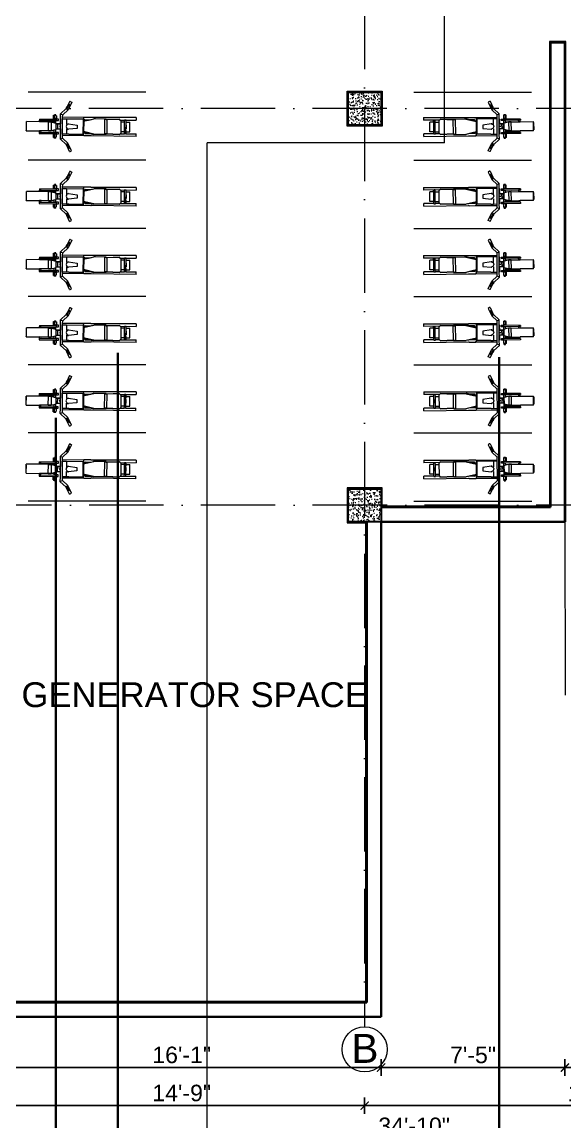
# Model space of a CAD drawing. Header units: inches. Extents: x 10755 to 33653, y -10992 to 10708.
# Drawn here: x 12118 to 12381, y 5936 to 6469 of the extents above; entities that cross this region are included whole.
import ezdxf

# ---------------------------------------------------------------- set-up
doc = ezdxf.new("R2010")
doc.units = ezdxf.units.IN
doc.header["$MEASUREMENT"] = 0
doc.linetypes.add('ACAD_ISO10W100', pattern=[18, 12, -3, 0, -3])
for name, color, linetype, lineweight in [('centerline', 9, 'ACAD_ISO10W100', 5), ('col', 1, 'Continuous', 30), ('dim', 6, 'Continuous', 13), ('dimension center - 8', 134, 'Continuous', 13), ('dimension element- 8', 5, 'Continuous', 13), ('dimension overall - 8', 185, 'Continuous', 13), ('DIMINSION', 5, 'Continuous', 15), ('hatch', 33, 'Continuous', 5), ('hatch- rcc', 252, 'Continuous', 5), ('hatch1', 9, 'Continuous', 5), ('PLASTER', 50, 'Continuous', 9), ('Section line-1-8', 172, 'Continuous', 35), ('SECTION LINE1', 6, 'Continuous', 18), ('title text 1', 113, 'Continuous', 25), ('VEHICLES', 34, 'Continuous', 5), ('wall', 1, 'Continuous', 35)]:
    doc.layers.add(name, color=color, linetype=linetype, lineweight=lineweight)
doc.layers.add('T-TEXT', color=230, linetype='Continuous')
doc.layers.get('DIMINSION').off()
doc.styles.add('Prajwal', font='stylu.ttf', dxfattribs={"height": 9})
doc.styles.get("Standard").update_dxf_attribs({"font": 'arial.ttf'})
doc.styles.add('suren', font='times.ttf', dxfattribs={"height": 4})
doc.dimstyles.new('S8', dxfattribs={"dimscale": 8, "dimtxt": 1, "dimasz": 0.5, "dimexe": 0.5, "dimexo": 0.5, "dimgap": 0.25, "dimtad": 1, "dimzin": 3, "dimdsep": 46, "dimlunit": 4, "dimtxsty": 'Standard', "dimblk": 'ARCHTICK', "dimcen": 0, "dimclrd": 256, "dimclre": 256, "dimclrt": 6, "dimadec": 0, "dimazin": 0, "dimtfac": 0.5, "dimtix": 1, "dimtmove": 1, "dimatfit": 3, "dimfxl": 0.5, "dimfxlon": 1, "dimfrac": 1, "dimtolj": 1, "dimtzin": 0, "dimarcsym": 1})

# ---------------------------------------------------------------- blocks, each defined once
blk = doc.blocks.new('ETERWEWE')
at = {"layer": 'hatch- rcc', "linetype": 'Continuous', "ltscale": 30}
h = blk.add_hatch(dxfattribs=at)
h.set_pattern_fill('AR-CONC', color=256, scale=0.5, style=0)
h.set_pattern_definition([(50, (0, 0), (3.586300913, -0.313760675), [0.375, -4.125]), (355, (0, 0), (-0.69375667, 3.76096067), [0.3, -3.3]), (100.4514445, (0.299, -0.026), (2.89254423, 3.447199955), [0.31870096, -3.50571056]), (46.1842, (0, 1), (5.33620665, -0.8275964), [0.5625, -6.1875]), (96.6356355, (0.4447, 0.931), (4.67330973, 4.870593), [0.47805171, -5.2585688]), (351.184164, (0, 1), (4.67330973, 4.870593), [0.45, -4.95]), (21, (0.5, 0.75), (2.98453526, -2.013094453), [0.375, -4.125]), (326, (0.5, 0.75), (1.21657666, 3.625750225), [0.3, -3.3]), (71.4514447, (0.7487, 0.5822), (4.20111188, 1.612655764), [0.31870095, -3.50571056]), (37.5, (0, 0), (0.060799277, 1.664469269), [0, -3.26, 0, -3.35, 0, -3.3125]), (7.5, (0, 0), (1.315347687, 1.97205856), [0, -1.91, 0, -3.185, 0, -1.2625]), (327.5, (-1.115, 0), (2.669112181, -0.112774359), [0, -1.25, 0, -3.9, 0, -5.175]), (317.5, (-1.615, 0), (2.915930847, 0.50052491), [0, -1.625, 0, -2.59, 0, -3.675])])
h.paths.add_polyline_path([(159423.23, -3794.58), (159439.23, -3794.58), (159439.23, -3778.58), (159423.23, -3778.58)])
at = {"layer": 'col', "linetype": 'Continuous', "ltscale": 30}
blk.add_lwpolyline([(159423.23, -3794.58), (159423.23, -3778.58), (159439.23, -3778.58), (159439.23, -3794.58), (159423.23, -3794.58)], dxfattribs=at)
blk = doc.blocks.new('wewerrr')
at = {"layer": 'DIMINSION', "linetype": 'Continuous'}
for p in [(17063.62, -757.81), (17063.62, -757.81), (17063.62, -949.81), (17063.62, -949.81)]:
    blk.add_blockref('ETERWEWE', p, dxfattribs=at)
blk = doc.blocks.new('EWEWRTT')
at = {"layer": 'centerline', "ltscale": 3}
for p, q in [((176494.85, -3623.75), (176494.85, -4988.85)), ((176830.26, -4544.4), (176184.91, -4544.4)), ((176830.31, -4736.4), (176184.95, -4736.4))]:
    blk.add_line(p, q, dxfattribs=at)
at = {"layer": 'centerline', "linetype": 'Continuous'}
blk.add_circle((176494.85, -4999.76), 10.91, dxfattribs=at)
at = {"layer": 'T-TEXT', "ltscale": 100, "insert": (176488.49, -4992.32), "char_height": 14, "width": 12.944, "attachment_point": 1, "style": 'suren'}
blk.add_mtext('{\\fArial|b0|i0|c0|p34;B}', dxfattribs=at)
blk = doc.blocks.new('WEQQWQW')
at = {"layer": 'SECTION LINE1', "linetype": 'Continuous', "ltscale": 30}
for p, q in [((177367.99, -4560.95), (177367.99, -3517.55)), ((177253.09, -5101.89), (177253.09, -4560.95)), ((177367.99, -4560.95), (177253.09, -4560.95))]:
    blk.add_line(p, q, dxfattribs=at)
blk = doc.blocks.new('FADFEEEE')
at = {"layer": 'VEHICLES', "extrusion": (0.001007, -0.000112319, 0.999999)}
for p, q in [((6567, 715.7, -0.07), (6541.55, 703.14, -0.05)), ((6567, 715.7, -0.07), (6567.76, 714.14, -0.07)), ((6550.66, 706.2, -0.06), (6557.97, 710.06, -0.06)), ((6557.97, 710.06, -0.06), (6550.98, 706.29, -0.06)), ((6558.69, 709.83, -0.06), (6557.97, 710.06, -0.06)), ((6558.69, 709.83, -0.06), (6567.76, 714.14, -0.07)), ((6559.24, 709.65, -0.06), (6558.69, 709.83, -0.06)), ((6559.24, 709.65, -0.06), (6559.61, 708.88, -0.06)), ((6561.69, 709.89, -0.07), (6559.61, 708.88, -0.06)), ((6559.61, 708.88, -0.06), (6562.27, 703.39, -0.07)), ((6561.16, 710.97, -0.07), (6561.71, 711.24, -0.07)), ((6561.48, 711.12, -0.07), (6561.16, 710.97, -0.07)), ((6561.69, 709.89, -0.07), (6561.16, 710.97, -0.07)), ((6562.03, 711.39, -0.07), (6561.48, 711.12, -0.07)), ((6564.34, 704.39, -0.07), (6561.69, 709.89, -0.07)), ((6561.71, 711.24, -0.07), (6562.03, 711.39, -0.07)), ((6562.55, 710.31, -0.07), (6562.03, 711.39, -0.07)), ((6562.93, 709.59, -0.07), (6562.22, 711.05, -0.07)), ((6562.55, 710.31, -0.07), (6564.76, 711.38, -0.07)), ((6565.2, 704.81, -0.07), (6562.55, 710.31, -0.07)), ((6563.41, 708.61, -0.07), (6564.4, 706.54, -0.07)), ((6567.43, 705.89, -0.07), (6564.76, 711.38, -0.07)), ((6541.33, 703.11, -0.05), (6537.42, 701.22, -0.04)), ((6538.82, 700.28, -0.04), (6541.64, 701.65, -0.05)), ((6538.84, 699.42, -0.04), (6541.64, 701.65, -0.05)), ((6544.35, 703.5, -0.05), (6538.99, 699.21, -0.04)), ((6541.54, 703.13, -0.05), (6541.33, 703.11, -0.05)), ((6541.69, 703.15, -0.05), (6541.54, 703.13, -0.05)), ((6541.55, 703.14, -0.05), (6541.54, 703.13, -0.05)), ((6541.64, 701.65, -0.05), (6542.19, 702.09, -0.05)), ((6542.19, 702.09, -0.05), (6543.36, 703.03, -0.05)), ((6544.35, 703.5, -0.05), (6543.36, 703.03, -0.05)), ((6549.52, 706.01, -0.05), (6544.35, 703.5, -0.05)), ((6572.2, 704.97, -0.08), (6546.57, 692.77, -0.05)), ((6550.52, 706.5, -0.06), (6549.52, 706.01, -0.05)), ((6549.52, 706.01, -0.05), (6553.76, 697.25, -0.06)), ((6550.98, 706.29, -0.06), (6550.2, 705.92, -0.06)), ((6550.52, 706.5, -0.06), (6550.66, 706.2, -0.06)), ((6550.66, 706.2, -0.06), (6550.67, 706.18, -0.06)), ((6550.98, 706.29, -0.06), (6554.89, 698.22, -0.06)), ((6562.18, 701.38, -0.07), (6562.44, 702.08, -0.07)), ((6564.34, 704.39, -0.07), (6562.27, 703.39, -0.07)), ((6562.27, 703.39, -0.07), (6562.64, 702.62, -0.07)), ((6562.44, 702.08, -0.07), (6564.87, 703.28, -0.07)), ((6562.44, 702.08, -0.07), (6562.64, 702.62, -0.07)), ((6564.87, 703.28, -0.07), (6564.34, 704.39, -0.07)), ((6564.92, 703.19, -0.07), (6564.87, 703.28, -0.07)), ((6565.59, 704.1, -0.07), (6564.88, 705.56, -0.07)), ((6565.24, 703.34, -0.07), (6564.92, 703.19, -0.07)), ((6565.2, 704.81, -0.07), (6567.43, 705.89, -0.07)), ((6565.73, 703.7, -0.07), (6565.2, 704.81, -0.07)), ((6565.78, 703.6, -0.07), (6565.24, 703.34, -0.07)), ((6565.73, 703.7, -0.07), (6571.45, 706.53, -0.08)), ((6565.78, 703.6, -0.07), (6565.73, 703.7, -0.07)), ((6572.2, 704.97, -0.08), (6571.45, 706.53, -0.08)), ((6519.99, 694.41, -0.03), (6520.53, 694.68, -0.03)), ((6520.31, 694.56, -0.03), (6519.99, 694.41, -0.03)), ((6520.85, 694.83, -0.03), (6520.31, 694.56, -0.03)), ((6520.53, 694.68, -0.03), (6520.85, 694.83, -0.03)), ((6521.06, 694.39, -0.03), (6520.85, 694.83, -0.03)), ((6524.54, 693.91, -0.03), (6523.16, 696.75, -0.03)), ((6523.16, 696.75, -0.03), (6523.53, 696.67, -0.03)), ((6523.53, 696.67, -0.03), (6524.63, 696.72, -0.03)), ((6525.33, 695.28, -0.03), (6524.63, 696.72, -0.03)), ((6537.42, 701.14, -0.04), (6525.33, 695.28, -0.03)), ((6525.72, 694.47, -0.03), (6525.33, 695.28, -0.03)), ((6525.72, 694.47, -0.03), (6527.91, 695.54, -0.03)), ((6527.91, 695.54, -0.03), (6537.29, 700.08, -0.04)), ((6527.91, 695.54, -0.03), (6529.43, 692.4, -0.04)), ((6530.46, 693.32, -0.04), (6535.64, 694.92, -0.04)), ((6535.64, 694.92, -0.04), (6536.6, 693, -0.04)), ((6537.29, 700.08, -0.04), (6537.41, 700.14, -0.04)), ((6537.29, 700.08, -0.04), (6541.54, 691.33, -0.05)), ((6537.42, 701.14, -0.04), (6537.41, 700.14, -0.04)), ((6537.69, 700.28, -0.04), (6537.41, 700.14, -0.04)), ((6537.42, 701.22, -0.04), (6537.42, 701.14, -0.04)), ((6537.69, 700.28, -0.04), (6538.32, 699, -0.04)), ((6538.32, 699, -0.04), (6538.84, 699.42, -0.04)), ((6538.32, 699, -0.04), (6538.36, 698.91, -0.04)), ((6538.99, 699.21, -0.04), (6538.36, 698.91, -0.04)), ((6538.36, 698.91, -0.04), (6541.27, 692.9, -0.05)), ((6538.81, 699.49, -0.04), (6538.82, 700.28, -0.04)), ((6538.84, 699.42, -0.04), (6538.81, 699.49, -0.04)), ((6538.82, 700.28, -0.04), (6538.82, 700.59, -0.04)), ((6548.59, 694.74, -0.06), (6541.9, 693.2, -0.05)), ((6548.59, 694.74, -0.06), (6547.61, 694.27, -0.05)), ((6553.76, 697.25, -0.06), (6548.59, 694.74, -0.06)), ((6554.76, 697.74, -0.06), (6553.76, 697.25, -0.06)), ((6554.89, 698.22, -0.06), (6554.11, 697.85, -0.06)), ((6554.61, 698.05, -0.06), (6554.62, 698.03, -0.06)), ((6554.62, 698.03, -0.06), (6562.18, 701.38, -0.07)), ((6554.62, 698.03, -0.06), (6554.76, 697.74, -0.06)), ((6562.18, 701.38, -0.07), (6554.89, 698.22, -0.06)), ((6512.65, 687.73, -0.02), (6521.16, 692, -0.03)), ((6512.65, 687.73, -0.02), (6512.94, 687.14, -0.02)), ((6513.09, 687.21, -0.02), (6513.96, 687.62, -0.02)), ((6513.96, 687.62, -0.02), (6521.56, 691.17, -0.03)), ((6514.37, 686.75, -0.02), (6513.96, 687.62, -0.02)), ((6521.92, 690.41, -0.03), (6514.37, 686.75, -0.02)), ((6518.56, 688.77, -0.03), (6520.1, 689.52, -0.03)), ((6521.05, 683.63, -0.03), (6518.56, 688.77, -0.03)), ((6519.56, 693.94, -0.03), (6520.09, 694.2, -0.03)), ((6520.53, 691.95, -0.03), (6519.56, 693.94, -0.03)), ((6520.09, 694.2, -0.03), (6519.99, 694.41, -0.03)), ((6520.09, 694.2, -0.03), (6520.16, 694.23, -0.03)), ((6520.1, 689.52, -0.03), (6522.18, 689.88, -0.03)), ((6520.1, 689.52, -0.03), (6522.59, 684.38, -0.03)), ((6520.16, 694.23, -0.03), (6521.06, 694.39, -0.03)), ((6520.16, 694.23, -0.03), (6521.13, 692.24, -0.03)), ((6520.53, 691.95, -0.03), (6521.06, 692.2, -0.03)), ((6521.06, 694.39, -0.03), (6521.35, 694.44, -0.03)), ((6521.06, 692.2, -0.03), (6521.13, 692.24, -0.03)), ((6521.16, 692, -0.03), (6521.06, 692.2, -0.03)), ((6521.13, 692.24, -0.03), (6521.81, 692.85, -0.03)), ((6521.16, 692, -0.03), (6522.01, 692.43, -0.03)), ((6521.35, 694.44, -0.03), (6522.03, 693.04, -0.03)), ((6521.56, 691.17, -0.03), (6522.42, 691.58, -0.03)), ((6521.92, 690.41, -0.03), (6521.56, 691.17, -0.03)), ((6521.81, 692.85, -0.03), (6522.03, 693.04, -0.03)), ((6522.01, 692.43, -0.03), (6521.81, 692.85, -0.03)), ((6522.18, 689.88, -0.03), (6521.92, 690.41, -0.03)), ((6522.01, 692.43, -0.03), (6522.22, 692.53, -0.03)), ((6522.18, 689.88, -0.03), (6523.16, 690.05, -0.03)), ((6523.47, 693.14, -0.03), (6522.22, 692.53, -0.03)), ((6522.22, 692.53, -0.03), (6522.64, 691.68, -0.03)), ((6522.42, 691.58, -0.03), (6522.64, 691.68, -0.03)), ((6523.16, 690.05, -0.03), (6522.42, 691.58, -0.03)), ((6522.64, 691.68, -0.03), (6523.89, 692.29, -0.03)), ((6523.16, 690.05, -0.03), (6523.17, 690.05, -0.03)), ((6523.17, 690.05, -0.03), (6524.92, 686.46, -0.03)), ((6523.89, 692.29, -0.03), (6523.47, 693.14, -0.03)), ((6525.91, 690.97, -0.03), (6523.53, 689.79, -0.03)), ((6523.53, 689.79, -0.03), (6524.41, 690.21, -0.03)), ((6524.92, 686.92, -0.03), (6523.53, 689.79, -0.03)), ((6524.41, 690.21, -0.03), (6525.97, 690.97, -0.03)), ((6525.8, 687.33, -0.03), (6524.41, 690.21, -0.03)), ((6524.54, 693.91, -0.03), (6524.5, 693.88, -0.03)), ((6524.5, 693.88, -0.03), (6525.91, 690.97, -0.03)), ((6525.96, 690.99, -0.03), (6524.54, 693.91, -0.03)), ((6529.96, 685.72, -0.04), (6525.72, 694.47, -0.03)), ((6525.8, 687.33, -0.03), (6527.31, 688.07, -0.03)), ((6525.91, 690.97, -0.03), (6525.91, 690.97, -0.03)), ((6525.97, 690.97, -0.03), (6525.96, 690.99, -0.03)), ((6526.51, 689.84, -0.03), (6525.97, 690.97, -0.03)), ((6526.51, 689.84, -0.03), (6526.08, 689.63, -0.03)), ((6526.08, 689.63, -0.03), (6526.37, 689.03, -0.03)), ((6526.37, 689.03, -0.03), (6526.81, 689.23, -0.03)), ((6526.81, 689.23, -0.03), (6526.51, 689.84, -0.03)), ((6527.36, 688.09, -0.03), (6526.81, 689.23, -0.03)), ((6527.31, 688.07, -0.03), (6527.36, 688.09, -0.03)), ((6527.31, 688.07, -0.03), (6528.74, 685.12, -0.04)), ((6528.79, 685.15, -0.04), (6527.36, 688.09, -0.03)), ((6530.46, 693.32, -0.04), (6529.67, 692.38, -0.04)), ((6529.67, 692.38, -0.04), (6529.8, 691.06, -0.04)), ((6529.8, 691.06, -0.04), (6530.78, 690.15, -0.04)), ((6530, 693.04, -0.04), (6530.46, 693.32, -0.04)), ((6542.44, 690.77, -0.05), (6530.35, 684.91, -0.04)), ((6530.69, 689.79, -0.04), (6532.15, 686.78, -0.04)), ((6530.78, 690.15, -0.04), (6532.03, 690.16, -0.04)), ((6531.51, 689.84, -0.04), (6532.03, 690.16, -0.04)), ((6536.6, 693, -0.04), (6532.03, 690.16, -0.04)), ((6533.56, 687.46, -0.04), (6541.54, 691.33, -0.05)), ((6541.9, 693.2, -0.05), (6541.27, 692.9, -0.05)), ((6541.27, 692.9, -0.05), (6541.32, 692.8, -0.05)), ((6541.32, 692.8, -0.05), (6541.97, 692.96, -0.05)), ((6541.32, 692.8, -0.05), (6541.94, 691.52, -0.05)), ((6541.54, 691.33, -0.05), (6541.66, 691.38, -0.05)), ((6541.94, 691.52, -0.05), (6541.66, 691.38, -0.05)), ((6542.44, 690.77, -0.05), (6541.66, 691.38, -0.05)), ((6541.97, 692.96, -0.05), (6542.91, 693.17, -0.05)), ((6541.97, 692.96, -0.05), (6542.01, 692.89, -0.05)), ((6542.01, 692.89, -0.05), (6542.14, 692.78, -0.05)), ((6542.92, 693.16, -0.05), (6542.14, 692.78, -0.05)), ((6542.14, 692.78, -0.05), (6542.64, 692.4, -0.05)), ((6542.51, 690.73, -0.05), (6542.44, 690.77, -0.05)), ((6546.42, 692.62, -0.05), (6542.51, 690.73, -0.05)), ((6542.64, 692.4, -0.05), (6545.46, 693.77, -0.05)), ((6542.64, 692.4, -0.05), (6542.88, 692.21, -0.05)), ((6542.91, 693.17, -0.05), (6545.46, 693.77, -0.05)), ((6542.91, 693.17, -0.05), (6542.92, 693.16, -0.05)), ((6545.46, 693.77, -0.05), (6546.15, 693.93, -0.05)), ((6546.15, 693.93, -0.05), (6547.61, 694.27, -0.05)), ((6546.56, 692.77, -0.05), (6546.42, 692.62, -0.05)), ((6546.67, 692.88, -0.05), (6546.56, 692.77, -0.05)), ((6546.57, 692.77, -0.05), (6546.56, 692.77, -0.05)), ((6513.51, 686.33, -0.02), (6506.02, 682.7, -0.01)), ((6506.27, 682.19, -0.01), (6506.02, 682.7, -0.01)), ((6506.14, 682.12, -0.01), (6506.27, 682.19, -0.01)), ((6506.14, 682.12, -0.01), (6508.13, 678, -0.02)), ((6508.27, 678.07, -0.02), (6506.27, 682.19, -0.01)), ((6508.52, 677.55, -0.02), (6516, 681.18, -0.02)), ((6512.94, 687.14, -0.02), (6513.09, 687.21, -0.02)), ((6513.09, 687.21, -0.02), (6513.63, 687.48, -0.02)), ((6513.51, 686.33, -0.02), (6513.09, 687.21, -0.02)), ((6514.37, 686.75, -0.02), (6513.51, 686.33, -0.02)), ((6516.86, 681.59, -0.02), (6516, 681.18, -0.02)), ((6516.46, 680.22, -0.02), (6516, 681.18, -0.02)), ((6516.46, 680.22, -0.02), (6517.31, 680.65, -0.03)), ((6516.61, 679.56, -0.02), (6525.22, 683.59, -0.03)), ((6524.41, 685.25, -0.03), (6516.86, 681.59, -0.02)), ((6517.31, 680.65, -0.03), (6516.86, 681.59, -0.02)), ((6517.31, 680.65, -0.03), (6524.82, 684.41, -0.03)), ((6521.05, 683.63, -0.03), (6522.59, 684.38, -0.03)), ((6522.59, 684.38, -0.03), (6524.16, 685.78, -0.03)), ((6524.16, 685.78, -0.03), (6524.9, 686.45, -0.03)), ((6524.41, 685.25, -0.03), (6524.16, 685.78, -0.03)), ((6524.82, 684.41, -0.03), (6524.41, 685.25, -0.03)), ((6524.72, 683.3, -0.03), (6525.24, 683.55, -0.03)), ((6525.69, 681.3, -0.03), (6524.72, 683.3, -0.03)), ((6524.82, 684.41, -0.03), (6525.68, 684.84, -0.03)), ((6524.9, 686.45, -0.03), (6524.92, 686.46, -0.03)), ((6525.68, 684.84, -0.03), (6524.9, 686.45, -0.03)), ((6524.92, 686.92, -0.03), (6525.8, 687.33, -0.03)), ((6525.22, 683.59, -0.03), (6526.08, 684, -0.03)), ((6525.24, 683.55, -0.03), (6525.22, 683.59, -0.03)), ((6525.24, 683.55, -0.03), (6525.32, 683.59, -0.03)), ((6525.32, 683.59, -0.03), (6526.21, 683.74, -0.03)), ((6525.32, 683.59, -0.03), (6526.29, 681.59, -0.03)), ((6525.68, 684.84, -0.03), (6525.9, 684.95, -0.03)), ((6525.69, 681.3, -0.03), (6526.2, 681.55, -0.03)), ((6527.15, 685.56, -0.03), (6525.9, 684.95, -0.03)), ((6525.9, 684.95, -0.03), (6526.31, 684.1, -0.03)), ((6526.08, 684, -0.03), (6526.31, 684.1, -0.03)), ((6526.21, 683.74, -0.03), (6526.08, 684, -0.03)), ((6526.2, 681.55, -0.03), (6526.29, 681.59, -0.03)), ((6526.41, 681.13, -0.03), (6526.2, 681.55, -0.03)), ((6526.21, 683.74, -0.03), (6526.51, 683.8, -0.03)), ((6526.29, 681.59, -0.03), (6526.96, 682.19, -0.03)), ((6526.31, 684.1, -0.03), (6527.56, 684.71, -0.04)), ((6526.73, 681.28, -0.03), (6526.41, 681.13, -0.03)), ((6526.51, 683.8, -0.03), (6527.19, 682.4, -0.03)), ((6527.27, 681.54, -0.04), (6526.73, 681.28, -0.03)), ((6526.96, 682.19, -0.03), (6527.19, 682.4, -0.03)), ((6527.27, 681.54, -0.04), (6526.96, 682.19, -0.03)), ((6527.56, 684.71, -0.04), (6527.15, 685.56, -0.03)), ((6528.74, 685.12, -0.04), (6528.79, 685.15, -0.04)), ((6530.17, 682.3, -0.04), (6528.79, 685.15, -0.04)), ((6532.15, 686.78, -0.04), (6529.96, 685.72, -0.04)), ((6530.35, 684.91, -0.04), (6529.96, 685.72, -0.04)), ((6530.17, 682.3, -0.04), (6530.33, 682.64, -0.04)), ((6534.86, 680.89, -0.04), (6530.17, 682.3, -0.04)), ((6530.33, 682.64, -0.04), (6531.05, 683.47, -0.04)), ((6531.05, 683.47, -0.04), (6530.35, 684.91, -0.04)), ((6535.49, 682.14, -0.04), (6531.05, 683.47, -0.04)), ((6533.56, 687.46, -0.04), (6532.15, 686.78, -0.04)), ((6534.83, 681.1, -0.04), (6534.92, 681.06, -0.04)), ((6534.83, 681.1, -0.04), (6534.9, 681.01, -0.04)), ((6534.86, 680.89, -0.04), (6534.9, 681.01, -0.04)), ((6535.18, 680.64, -0.04), (6534.86, 680.89, -0.04)), ((6534.9, 681.01, -0.04), (6535.18, 680.64, -0.04)), ((6534.92, 681.06, -0.04), (6534.98, 681.24, -0.04)), ((6534.92, 681.06, -0.04), (6538.01, 679.64, -0.05)), ((6534.98, 681.24, -0.04), (6535.49, 682.14, -0.04)), ((6535.18, 680.64, -0.04), (6535.31, 680.47, -0.04)), ((6535.26, 681.46, -0.04), (6536.32, 680.42, -0.04)), ((6539.7, 678.86, -0.05), (6535.49, 682.14, -0.04)), ((6508.27, 678.07, -0.02), (6508.13, 678, -0.02)), ((6508.52, 677.55, -0.02), (6508.27, 678.07, -0.02)), ((6516.33, 680.15, -0.02), (6516.46, 680.22, -0.02)), ((6516.33, 680.15, -0.02), (6516.61, 679.56, -0.02)), ((6535.31, 680.47, -0.04), (6535.53, 680.37, -0.04)), ((6535.53, 680.37, -0.04), (6537.22, 679.6, -0.05)), ((6538.85, 677.79, -0.05), (6535.53, 680.37, -0.04)), ((6538.01, 679.64, -0.05), (6537.22, 679.6, -0.05)), ((6538.85, 677.79, -0.05), (6539.09, 678.05, -0.05)), ((6539.09, 678.05, -0.05), (6539.7, 678.86, -0.05))]:
    blk.add_line(p, q, dxfattribs=at)
at = {"layer": 'VEHICLES', "extrusion": (0.000699177, 0.000510352, 1)}
for p, q in [((6524.84, 701.92, -0.03), (6524.89, 702.16, -0.03)), ((6524.9, 701.72, -0.03), (6524.84, 701.92, -0.03)), ((6524.86, 706.36, -0.04), (6525.21, 706.4, -0.04)), ((6524.86, 706.36, -0.04), (6524.89, 702.16, -0.03)), ((6524.89, 702.16, -0.03), (6525.31, 703.98, -0.03)), ((6525.01, 701.28, -0.03), (6524.9, 701.72, -0.03)), ((6524.9, 701.72, -0.03), (6524.9, 701.31, -0.03)), ((6525.07, 701.26, -0.03), (6525.82, 704.58, -0.04)), ((6525.21, 706.4, -0.04), (6526.23, 706.39, -0.04)), ((6525.82, 704.58, -0.04), (6525.31, 703.98, -0.03)), ((6525.59, 701.29, -0.03), (6525.41, 702.76, -0.03)), ((6526.23, 706.39, -0.04), (6526.27, 701.05, -0.03)), ((6524.9, 701.31, -0.03), (6523.16, 696.73, -0.03)), ((6526.27, 701.05, -0.03), (6524.63, 696.72, -0.03)), ((6524.9, 701.31, -0.03), (6525.01, 701.28, -0.03)), ((6525.04, 701.16, -0.03), (6525.01, 701.28, -0.03)), ((6525.04, 701.16, -0.03), (6525.07, 701.26, -0.03)), ((6525.07, 701.26, -0.03), (6525.24, 701.2, -0.03)), ((6525.24, 701.2, -0.03), (6526.27, 701.05, -0.03))]:
    blk.add_line(p, q, dxfattribs=at)
blk = doc.blocks.new('_ArchTick')
at = {"color": 0, "const_width": 0.15}
blk.add_lwpolyline([(-0.5, -0.5), (0.5, 0.5)], dxfattribs=at)
blk = doc.blocks.new('*D737')
at = {"layer": 'Defpoints', "color": 0, "transparency": 16777216}
for p in [(12099.09, 5987.15), (12292.09, 5987.15), (12292.09, 5962.63)]:
    blk.add_point(p, dxfattribs=at)
at = {"layer": 'dimension element- 8', "lineweight": -2, "transparency": 16777216}
for p, q in [((12099.09, 5966.63), (12099.09, 5958.63)), ((12292.09, 5966.63), (12292.09, 5958.63)), ((12099.09, 5962.63), (12292.09, 5962.63))]:
    blk.add_line(p, q, dxfattribs=at)
at = {"layer": 'dimension element- 8', "lineweight": -2, "transparency": 16777216, "xscale": 4, "yscale": 4, "zscale": 4, "rotation": 180}
blk.add_blockref('_ArchTick', (12099.09, 5962.63), dxfattribs=at)
at = {"layer": 'dimension element- 8', "lineweight": -2, "transparency": 16777216, "xscale": 4, "yscale": 4, "zscale": 4}
blk.add_blockref('_ArchTick', (12292.09, 5962.63), dxfattribs=at)
at = {"layer": 'dimension element- 8', "color": 6, "transparency": 16777216, "insert": (12195.59, 5968.71), "char_height": 8, "attachment_point": 5}
blk.add_mtext('\\A1;16\'-1"', dxfattribs=at)
blk = doc.blocks.new('*D742')
at = {"layer": 'Defpoints', "color": 0, "transparency": 16777216}
for p in [(12107.09, 5980.56), (12284.09, 5980.56), (12284.09, 5944.19)]:
    blk.add_point(p, dxfattribs=at)
at = {"layer": 'dimension center - 8', "lineweight": -2, "transparency": 16777216}
for p, q in [((12107.09, 5948.19), (12107.09, 5940.19)), ((12284.09, 5948.19), (12284.09, 5940.19)), ((12107.09, 5944.19), (12284.09, 5944.19))]:
    blk.add_line(p, q, dxfattribs=at)
at = {"layer": 'dimension center - 8', "lineweight": -2, "transparency": 16777216, "xscale": 4, "yscale": 4, "zscale": 4, "rotation": 180}
blk.add_blockref('_ArchTick', (12107.09, 5944.19), dxfattribs=at)
at = {"layer": 'dimension center - 8', "lineweight": -2, "transparency": 16777216, "xscale": 4, "yscale": 4, "zscale": 4}
blk.add_blockref('_ArchTick', (12284.09, 5944.19), dxfattribs=at)
at = {"layer": 'dimension center - 8', "color": 6, "transparency": 16777216, "insert": (12195.59, 5950.28), "char_height": 8, "attachment_point": 5}
blk.add_mtext('\\A1;14\'-9"', dxfattribs=at)
blk = doc.blocks.new('*D743')
at = {"layer": 'Defpoints', "color": 0, "transparency": 16777216}
for p in [(12509.04, 6049.63), (12284.09, 5980.56), (12509.04, 5944.19)]:
    blk.add_point(p, dxfattribs=at)
at = {"layer": 'dimension center - 8', "lineweight": -2, "transparency": 16777216}
for p, q in [((12284.09, 5948.19), (12284.09, 5940.19)), ((12509.04, 5948.19), (12509.04, 5940.19)), ((12284.09, 5944.19), (12509.04, 5944.19))]:
    blk.add_line(p, q, dxfattribs=at)
at = {"layer": 'dimension center - 8', "lineweight": -2, "transparency": 16777216, "xscale": 4, "yscale": 4, "zscale": 4, "rotation": 180}
blk.add_blockref('_ArchTick', (12284.09, 5944.19), dxfattribs=at)
at = {"layer": 'dimension center - 8', "lineweight": -2, "transparency": 16777216, "xscale": 4, "yscale": 4, "zscale": 4}
blk.add_blockref('_ArchTick', (12509.04, 5944.19), dxfattribs=at)
at = {"layer": 'dimension center - 8', "color": 6, "transparency": 16777216, "insert": (12396.56, 5950.28), "char_height": 8, "attachment_point": 5}
blk.add_mtext('\\A1;18\'-9"', dxfattribs=at)
blk = doc.blocks.new('*D744')
at = {"layer": 'Defpoints', "color": 0, "transparency": 16777216}
for p in [(12517.04, 6226.82), (12099.09, 5987.15), (12099.09, 5928.28)]:
    blk.add_point(p, dxfattribs=at)
at = {"layer": 'dimension overall - 8', "lineweight": -2, "transparency": 16777216}
for p, q in [((12099.09, 5932.28), (12099.09, 5924.28)), ((12517.04, 5932.28), (12517.04, 5924.28)), ((12517.04, 5928.28), (12099.09, 5928.28))]:
    blk.add_line(p, q, dxfattribs=at)
at = {"layer": 'dimension overall - 8', "lineweight": -2, "transparency": 16777216, "xscale": 4, "yscale": 4, "zscale": 4, "rotation": 180}
blk.add_blockref('_ArchTick', (12099.09, 5928.28), dxfattribs=at)
at = {"layer": 'dimension overall - 8', "lineweight": -2, "transparency": 16777216, "xscale": 4, "yscale": 4, "zscale": 4}
blk.add_blockref('_ArchTick', (12517.04, 5928.28), dxfattribs=at)
at = {"layer": 'dimension overall - 8', "color": 6, "transparency": 16777216, "insert": (12308.06, 5934.36), "char_height": 8, "attachment_point": 5}
blk.add_mtext('\\A1;34\'-10"', dxfattribs=at)
blk = doc.blocks.new('*D802')
at = {"layer": 'Defpoints', "color": 0, "transparency": 16777216}
for p in [(12381.03, 6226.82), (12292.09, 5987.15), (12381.03, 5962.63)]:
    blk.add_point(p, dxfattribs=at)
at = {"layer": 'dimension element- 8', "lineweight": -2, "transparency": 16777216}
for p, q in [((12292.09, 5966.63), (12292.09, 5958.63)), ((12381.03, 5966.63), (12381.03, 5958.63)), ((12292.09, 5962.63), (12381.03, 5962.63))]:
    blk.add_line(p, q, dxfattribs=at)
at = {"layer": 'dimension element- 8', "lineweight": -2, "transparency": 16777216, "xscale": 4, "yscale": 4, "zscale": 4, "rotation": 180}
blk.add_blockref('_ArchTick', (12292.09, 5962.63), dxfattribs=at)
at = {"layer": 'dimension element- 8', "lineweight": -2, "transparency": 16777216, "xscale": 4, "yscale": 4, "zscale": 4}
blk.add_blockref('_ArchTick', (12381.03, 5962.63), dxfattribs=at)
at = {"layer": 'dimension element- 8', "color": 6, "transparency": 16777216, "insert": (12336.56, 5968.69), "char_height": 8, "attachment_point": 5}
blk.add_mtext('\\A1;7\'-5"', dxfattribs=at)
blk = doc.blocks.new('*D803')
at = {"layer": 'Defpoints', "color": 0, "transparency": 16777216}
for p in [(12381.03, 6226.82), (12501.04, 6226.82), (12501.04, 5962.63)]:
    blk.add_point(p, dxfattribs=at)
at = {"layer": 'dimension element- 8', "lineweight": -2, "transparency": 16777216}
for p, q in [((12381.03, 5966.63), (12381.03, 5958.63)), ((12501.04, 5966.63), (12501.04, 5958.63)), ((12381.03, 5962.63), (12501.04, 5962.63))]:
    blk.add_line(p, q, dxfattribs=at)
at = {"layer": 'dimension element- 8', "lineweight": -2, "transparency": 16777216, "xscale": 4, "yscale": 4, "zscale": 4, "rotation": 180}
blk.add_blockref('_ArchTick', (12381.03, 5962.63), dxfattribs=at)
at = {"layer": 'dimension element- 8', "lineweight": -2, "transparency": 16777216, "xscale": 4, "yscale": 4, "zscale": 4}
blk.add_blockref('_ArchTick', (12501.04, 5962.63), dxfattribs=at)
at = {"layer": 'dimension element- 8', "color": 6, "transparency": 16777216, "insert": (12441.04, 5968.71), "char_height": 8, "attachment_point": 5}
blk.add_mtext('\\A1;10\'-0"', dxfattribs=at)
blk = doc.blocks.new('*D2854')
at = {"layer": 'Defpoints', "color": 0, "transparency": 16777216}
for p in [(12290.83, 10334.91), (12708.78, 10278.25), (12290.83, 3498.13)]:
    blk.add_point(p, dxfattribs=at)
at = {"layer": 'dim', "lineweight": -2, "transparency": 16777216}
for p, q in [((12290.83, 10330.91), (12290.83, 10338.91)), ((12708.78, 10334.91), (12290.83, 10334.91)), ((12708.78, 10330.91), (12708.78, 10338.91))]:
    blk.add_line(p, q, dxfattribs=at)
at = {"layer": 'dim', "lineweight": -2, "transparency": 16777216, "xscale": 4, "yscale": 4, "zscale": 4, "rotation": 180}
blk.add_blockref('_ArchTick', (12290.83, 10334.91), dxfattribs=at)
at = {"layer": 'dim', "lineweight": -2, "transparency": 16777216, "xscale": 4, "yscale": 4, "zscale": 4}
blk.add_blockref('_ArchTick', (12708.78, 10334.91), dxfattribs=at)
at = {"layer": 'dim', "color": 6, "transparency": 16777216, "insert": (12499.8, 10340.99), "char_height": 8, "attachment_point": 5}
blk.add_mtext('\\A1;34\'-10"', dxfattribs=at)
blk = doc.blocks.new('s22')
at = {"layer": 'Section line-1-8', "linetype": 'Continuous'}
for p, q in [((13885.15, 5922.72), (13885.15, 6308.55)), ((14069.68, 5921.78), (14069.68, 6306.51)), ((13855.15, 5891.29), (13855.15, 6277.12))]:
    blk.add_line(p, q, dxfattribs=at)
blk = doc.blocks.new('*D3622')
at = {"layer": 'Defpoints', "color": 0, "transparency": 16777216}
for p in [(10864.08, 6434.82), (31531.53, 6434.82), (31551.39, 6095.11)]:
    blk.add_point(p, dxfattribs=at)
at = {"layer": 'dim', "lineweight": -2, "transparency": 16777216}
for p, q in [((31527.53, 6434.82), (31535.53, 6434.82)), ((31531.53, 6095.11), (31531.53, 6434.82)), ((31535.53, 6095.11), (31527.53, 6095.11))]:
    blk.add_line(p, q, dxfattribs=at)
at = {"layer": 'dim', "lineweight": -2, "transparency": 16777216, "xscale": 4, "yscale": 4, "zscale": 4}
for p, rotation in [((31531.53, 6434.82), 90), ((31531.53, 6095.11), 270)]:
    blk.add_blockref('_ArchTick', p, dxfattribs=dict(at, rotation=rotation))
at = {"layer": 'dim', "color": 6, "transparency": 16777216, "insert": (31525.42, 6264.96), "char_height": 8, "attachment_point": 5, "rotation": 90}
blk.add_mtext('\\A1;28\'-3{\\H0.500000x;\\S3#4;}"', dxfattribs=at)

msp = doc.modelspace()

# ---------------------------------------------------------------- linework, layer by layer
at = {"layer": 'Defpoints'}
msp.add_lwpolyline([(12276.089, 6434.819), (12292.089, 6434.819), (12292.089, 6418.819), (12276.089, 6418.819)], close=True, dxfattribs=at)
msp.add_lwpolyline([(12285.089, 6226.819), (12276.089, 6226.819), (12276.089, 6242.819), (12292.089, 6242.819), (12292.089, 6233.819)], dxfattribs=at)
at = {"layer": 'hatch1', "linetype": 'Continuous', "ltscale": 30}
msp.add_line((12381.034, 6226.819), (12381.062, 6142.841), dxfattribs=at)
at = {"layer": 'PLASTER'}
msp.add_lwpolyline([(12381.534, 6226.819), (12381.534, 6459.319), (12373.534, 6459.319), (12373.534, 6234.319), (12292.589, 6234.319), (12292.589, 6243.319), (12275.589, 6243.319), (12275.589, 6226.319), (12284.589, 6226.319), (12284.589, 5994.65), (12106.589, 5994.65)], dxfattribs=at)
msp.add_lwpolyline([(12275.589, 6435.319), (12292.589, 6435.319), (12292.589, 6418.319), (12275.589, 6418.319)], close=True, dxfattribs=at)
at = {"layer": 'VEHICLES'}
for p, q in [((12178.292, 6434.819), (12121.292, 6434.819)), ((12307.912, 6434.819), (12364.912, 6434.819)), ((12178.292, 6401.819), (12121.292, 6401.819)), ((12307.912, 6401.819), (12364.912, 6401.819)), ((12178.24, 6368.819), (12121.24, 6368.819)), ((12307.964, 6368.819), (12364.964, 6368.819)), ((12178.24, 6335.819), (12121.24, 6335.819)), ((12307.964, 6335.819), (12364.964, 6335.819)), ((12178.24, 6302.819), (12121.24, 6302.819)), ((12307.964, 6302.819), (12364.964, 6302.819)), ((12178.24, 6269.819), (12121.24, 6269.819)), ((12307.964, 6269.819), (12364.964, 6269.819)), ((12178.24, 6236.819), (12121.24, 6236.819)), ((12307.964, 6236.819), (12364.964, 6236.819))]:
    msp.add_line(p, q, dxfattribs=at)
at = {"layer": 'wall', "linetype": 'Continuous', "ltscale": 30}
for p, q in [((12374.034, 6233.819), (12374.034, 6458.819)), ((12374.034, 6458.819), (12381.034, 6458.819)), ((12381.034, 6226.819), (12381.034, 6458.819)), ((12292.089, 6233.819), (12374.034, 6233.819)), ((12285.089, 6226.819), (12285.089, 5994.15)), ((12292.089, 6226.819), (12292.089, 5987.15)), ((12292.089, 6226.819), (12381.034, 6226.819)), ((12106.089, 5994.15), (12285.089, 5994.15)), ((12099.089, 5987.15), (12292.089, 5987.15))]:
    msp.add_line(p, q, dxfattribs=at)

# ---------------------------------------------------------------- block references
at = {"layer": 'dimension center - 8'}
msp.add_blockref('s22', (-1720.43, 0), dxfattribs=at)
at = {"layer": 'hatch', "linetype": 'Continuous'}
msp.add_blockref('EWEWRTT', (-164210.76, 10971.215), dxfattribs=at)
at = {"layer": 'VEHICLES', "extrusion": (0.000852848, -0.000199016, -1), "xscale": -0.7666666666716618, "yscale": 0.766666666637097, "rotation": 26.27039693545722}
for p, zscale in [((-7416.008, 8158.857, 9.048), -0.7666667258284992), ((-7416.008, 8125.054, 9.055), -0.7666667258284992), ((-7416.008, 8092.054, 9.061), -0.7666667258284992), ((-7416.008, 8059.054, 9.068), -0.7666667258284992), ((-7415.955, 8026.054, 9.074), -0.7666667258284992), ((-7415.955, 7993.054, 9.081), -0.7666667258284994)]:
    msp.add_blockref('FADFEEEE', p, dxfattribs=dict(at, zscale=zscale))
at = {"layer": 'VEHICLES', "extrusion": (-0.000852848, -0.000199016, -1), "xscale": 0.7666666666716618, "yscale": 0.7666666666716618, "rotation": 333.7296030645428}
for p, zscale in [((-17070.188, 8158.852, -11.835), -0.7666667258285024), ((-17070.188, 8125.05, -11.828), -0.7666667258285024), ((-17070.188, 8092.05, -11.822), -0.7666667258285025), ((-17070.188, 8059.05, -11.815), -0.7666667258285025), ((-17070.24, 8026.05, -11.809), -0.7666667258285025), ((-17070.24, 7993.05, -11.802), -0.7666667258285025)]:
    msp.add_blockref('FADFEEEE', p, dxfattribs=dict(at, zscale=zscale))
at = {"layer": 'wall', "linetype": 'Continuous'}
for name, p in [('WEQQWQW', (-165045.183, 10971.215)), ('wewerrr', (-164210.76, 10971.215))]:
    msp.add_blockref(name, p, dxfattribs=at)

# ---------------------------------------------------------------- texts
at = {"layer": 'title text 1', "insert": (12118.061, 6149.11), "char_height": 12, "width": 241.00666, "attachment_point": 1, "style": 'Prajwal'}
msp.add_mtext('{\\fSansSerif|b0|i0|c2|p2;GENERATOR SPACE}', dxfattribs=at)

# ---------------------------------------------------------------- dimensions: what is measured, and where the dimension line sits
at = {"layer": 'dim'}
dim = msp.add_linear_dim(base=(12290.828, 10334.906), p1=(12708.775, 10278.246), p2=(12290.828, 3498.131), dimstyle='S8', dxfattribs=at)
dim.commit()
dim.dimension.update_dxf_attribs({"geometry": '*D2854', "text_midpoint": (12499.801, 10340.993)})
dim = msp.add_linear_dim(base=(31531.53, 6434.819), p1=(31551.386, 6095.11), p2=(10864.084, 6434.819), angle=270, dimstyle='S8', dxfattribs=at)
dim.commit()
dim.dimension.update_dxf_attribs({"geometry": '*D3622', "text_midpoint": (31525.415, 6264.964)})
at = {"layer": 'dimension center - 8'}
for base, p1, p2, picture, middle in [((12509.036, 5944.194), (12284.089, 5980.557), (12509.036, 6049.634), '*D743', (12396.562, 5950.279)), ((12284.089, 5944.194), (12107.089, 5980.557), (12284.089, 5980.557), '*D742', (12195.589, 5950.279))]:
    dim = msp.add_linear_dim(base=base, p1=p1, p2=p2, dimstyle='S8', dxfattribs=at)
    dim.commit()
    dim.dimension.update_dxf_attribs({"geometry": picture, "text_midpoint": middle})
at = {"layer": 'dimension element- 8'}
for base, p1, p2, picture, middle in [((12381.0343, 5962.6256), (12292.0888, 5987.1501), (12381.0343, 6226.8188), '*D802', (12336.5615, 5968.6938)), ((12501.036, 5962.626), (12381.034, 6226.819), (12501.036, 6226.819), '*D803', (12441.035, 5968.71)), ((12292.089, 5962.626), (12099.089, 5987.15), (12292.089, 5987.15), '*D737', (12195.589, 5968.71))]:
    dim = msp.add_linear_dim(base=base, p1=p1, p2=p2, dimstyle='S8', dxfattribs=at)
    dim.commit()
    dim.dimension.update_dxf_attribs({"geometry": picture, "text_midpoint": middle})
at = {"layer": 'dimension overall - 8'}
dim = msp.add_linear_dim(base=(12099.089, 5928.277), p1=(12517.036, 6226.819), p2=(12099.089, 5987.15), dimstyle='S8', dxfattribs=at)
dim.commit()
dim.dimension.update_dxf_attribs({"geometry": '*D744', "text_midpoint": (12308.062, 5934.364)})

doc.saveas('drawing.dxf')
